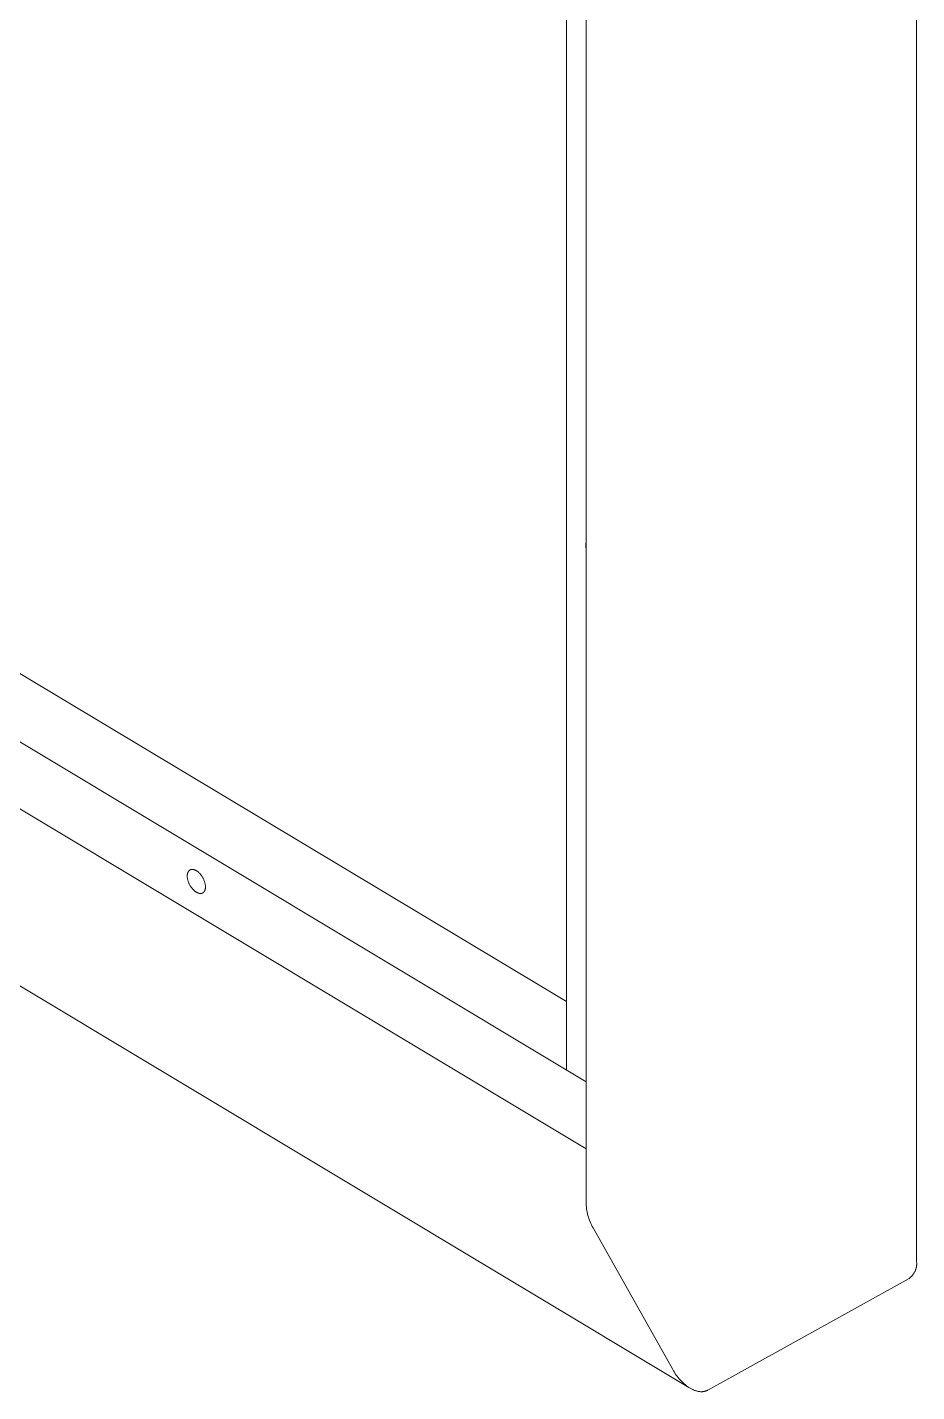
# Model space of a CAD drawing. Header units: inches. Extents: x -13 to 609, y -6 to 131.
# Drawn here: x 156.2 to 160.46, y 99.88 to 106.42 of the extents above; entities that cross this region are included whole.
import ezdxf

# ---------------------------------------------------------------- set-up
doc = ezdxf.new("R2010")
doc.units = ezdxf.units.IN
doc.layers.add('ZANO_R', color=7, linetype='Continuous', lineweight=0)

msp = doc.modelspace()

# ---------------------------------------------------------------- linework, layer by layer
at = {"layer": 'ZANO_R'}
for p, q in [((160.45957, 115.23179), (160.45957, 100.50568)), ((158.78169, 101.42433), (158.78169, 114.28255)), ((158.87645, 100.7842), (158.87645, 114.34181)), ((158.87645, 101.36744), (149.23041, 107.15868)), ((149.78708, 107.1524), (158.78169, 101.75226)), ((149.23041, 106.83723), (158.87645, 101.04598)), ((159.36815, 99.90258), (148.50651, 106.42364)), ((158.87457, 103.94217), (158.87471, 103.94423)), ((158.87471, 103.94423), (158.87492, 103.94629)), ((158.87492, 103.94629), (158.8752, 103.94833)), ((158.8752, 103.94833), (158.87555, 103.95036)), ((158.87555, 103.95036), (158.87597, 103.95239)), ((158.87597, 103.95239), (158.87645, 103.95439)), ((158.8745, 103.94011), (158.87457, 103.94217)), ((158.8745, 103.93805), (158.8745, 103.94011)), ((158.87457, 103.93599), (158.8745, 103.93805)), ((158.87471, 103.93393), (158.87457, 103.93599)), ((158.87492, 103.93187), (158.87471, 103.93393)), ((158.8752, 103.92983), (158.87492, 103.93187)), ((158.87555, 103.9278), (158.8752, 103.92983)), ((158.87597, 103.92578), (158.87555, 103.9278)), ((158.87645, 103.92377), (158.87597, 103.92578)), ((156.9677, 102.3728), (156.96814, 102.37371)), ((156.96814, 102.37371), (156.96837, 102.37416)), ((156.96837, 102.37416), (156.9686, 102.3746)), ((156.9686, 102.3746), (156.96885, 102.37503)), ((156.96885, 102.37503), (156.9691, 102.37546)), ((156.9691, 102.37546), (156.96935, 102.37589)), ((156.96935, 102.37589), (156.96962, 102.3763)), ((156.96962, 102.3763), (156.96989, 102.37671)), ((156.96989, 102.37671), (156.97016, 102.37711)), ((156.97016, 102.37711), (156.97045, 102.3775)), ((156.97045, 102.3775), (156.97074, 102.37789)), ((156.97074, 102.37789), (156.97103, 102.37827)), ((156.97103, 102.37827), (156.97134, 102.37864)), ((156.97134, 102.37864), (156.97164, 102.379)), ((156.97164, 102.379), (156.97196, 102.37936)), ((156.97196, 102.37936), (156.97228, 102.37971)), ((156.97228, 102.37971), (156.97261, 102.38005)), ((156.97261, 102.38005), (156.97294, 102.38038)), ((156.97294, 102.38038), (156.97328, 102.3807)), ((156.97328, 102.3807), (156.97363, 102.38102)), ((156.97363, 102.38102), (156.97398, 102.38132)), ((156.97398, 102.38132), (156.97434, 102.38162)), ((156.97434, 102.38162), (156.97471, 102.38191)), ((156.97471, 102.38191), (156.97507, 102.38219)), ((156.97507, 102.38219), (156.97545, 102.38246)), ((156.97545, 102.38246), (156.97583, 102.38273)), ((156.97583, 102.38273), (156.97622, 102.38298)), ((156.97622, 102.38298), (156.97661, 102.38322)), ((156.97661, 102.38322), (156.97701, 102.38346)), ((156.97701, 102.38346), (156.97741, 102.38369)), ((156.97741, 102.38369), (156.97782, 102.3839)), ((156.97782, 102.3839), (156.97823, 102.38411)), ((156.97823, 102.38411), (156.97865, 102.38431)), ((156.97865, 102.38431), (156.97907, 102.3845)), ((156.97907, 102.3845), (156.97949, 102.38468)), ((156.97949, 102.38468), (156.97992, 102.38485)), ((156.97992, 102.38485), (156.98036, 102.38501)), ((156.98036, 102.38501), (156.9808, 102.38516)), ((156.9808, 102.38516), (156.98124, 102.3853)), ((156.98124, 102.3853), (156.98169, 102.38543)), ((156.98169, 102.38543), (156.98214, 102.38555)), ((156.98214, 102.38555), (156.9826, 102.38567)), ((156.9826, 102.38567), (156.98306, 102.38577)), ((156.98306, 102.38577), (156.98352, 102.38586)), ((156.98352, 102.38586), (156.98399, 102.38595)), ((156.98399, 102.38595), (156.98446, 102.38602)), ((156.98446, 102.38602), (156.98493, 102.38609)), ((156.98493, 102.38609), (156.98541, 102.38614)), ((156.98541, 102.38614), (156.98589, 102.38619)), ((156.98589, 102.38619), (156.98637, 102.38623)), ((156.98637, 102.38623), (156.98685, 102.38625)), ((156.98685, 102.38625), (156.98734, 102.38627)), ((156.98734, 102.38627), (156.98783, 102.38628)), ((156.98783, 102.38628), (156.98832, 102.38628)), ((156.98832, 102.38628), (156.98881, 102.38627)), ((156.98881, 102.38627), (156.98931, 102.38625)), ((156.98931, 102.38625), (156.9898, 102.38623)), ((156.9898, 102.38623), (156.9903, 102.38619)), ((156.9903, 102.38619), (156.9908, 102.38614)), ((156.9908, 102.38614), (156.99181, 102.38603)), ((156.99181, 102.38603), (156.99282, 102.38587)), ((156.99282, 102.38587), (156.99383, 102.38569)), ((156.99383, 102.38569), (156.99485, 102.38547)), ((156.99485, 102.38547), (156.99587, 102.38522)), ((156.99587, 102.38522), (156.99689, 102.38493)), ((156.99689, 102.38493), (156.9979, 102.38462)), ((156.9979, 102.38462), (156.99892, 102.38427)), ((156.99892, 102.38427), (156.99994, 102.3839)), ((156.99994, 102.3839), (157.00095, 102.3835)), ((157.00095, 102.3835), (157.00196, 102.38307)), ((157.00196, 102.38307), (157.00296, 102.38261)), ((157.00296, 102.38261), (157.00396, 102.38214)), ((157.00396, 102.38214), (157.00495, 102.38163)), ((157.00495, 102.38163), (157.00593, 102.38111)), ((157.00593, 102.38111), (157.00691, 102.38056)), ((157.00691, 102.38056), (157.00788, 102.37999)), ((157.00788, 102.37999), (157.00885, 102.37939)), ((157.00885, 102.37939), (157.00983, 102.37877)), ((157.00983, 102.37877), (157.01081, 102.37811)), ((157.01081, 102.37811), (157.0118, 102.37742)), ((157.0118, 102.37742), (157.0128, 102.37671)), ((157.0128, 102.37671), (157.01381, 102.37595)), ((157.01381, 102.37595), (157.01583, 102.37436)), ((157.01583, 102.37436), (157.01786, 102.37264)), ((156.96422, 102.35477), (156.96423, 102.3559)), ((156.96423, 102.35362), (156.96422, 102.35477)), ((156.96423, 102.3559), (156.96426, 102.35704)), ((156.96426, 102.35245), (156.96423, 102.35362)), ((156.96426, 102.35704), (156.96432, 102.35816)), ((156.96432, 102.35126), (156.96426, 102.35245)), ((156.96432, 102.35816), (156.96439, 102.35928)), ((156.96439, 102.35004), (156.96432, 102.35126)), ((156.96439, 102.35928), (156.9645, 102.3604)), ((156.9645, 102.3488), (156.96439, 102.35004)), ((156.9645, 102.3604), (156.96462, 102.36151)), ((156.96462, 102.34755), (156.9645, 102.3488)), ((156.96462, 102.36151), (156.96477, 102.3626)), ((156.96495, 102.34497), (156.96462, 102.34755)), ((156.96477, 102.3626), (156.96495, 102.36369)), ((156.96495, 102.36369), (156.96515, 102.36477)), ((156.96537, 102.34232), (156.96495, 102.34497)), ((156.96515, 102.36477), (156.96537, 102.36583)), ((156.96537, 102.36583), (156.96562, 102.36688)), ((156.9659, 102.3396), (156.96537, 102.34232)), ((156.96562, 102.36688), (156.9659, 102.36791)), ((156.9659, 102.36791), (156.96621, 102.36893)), ((156.96654, 102.33683), (156.9659, 102.3396)), ((156.96621, 102.36893), (156.96654, 102.36992)), ((156.96654, 102.36992), (156.9669, 102.3709)), ((156.96728, 102.334), (156.96654, 102.33683)), ((156.9669, 102.3709), (156.96728, 102.37186)), ((156.96728, 102.37186), (156.9677, 102.3728)), ((156.96814, 102.33112), (156.96728, 102.334)), ((156.9691, 102.32822), (156.96814, 102.33112)), ((156.97016, 102.32529), (156.9691, 102.32822)), ((156.97134, 102.32235), (156.97016, 102.32529)), ((156.97261, 102.31941), (156.97134, 102.32235)), ((156.97398, 102.31649), (156.97261, 102.31941)), ((156.97545, 102.31359), (156.97398, 102.31649)), ((156.97701, 102.31072), (156.97545, 102.31359)), ((156.97865, 102.30791), (156.97701, 102.31072)), ((157.01786, 102.37264), (157.0199, 102.37079)), ((157.0199, 102.37079), (157.02193, 102.36882)), ((157.02193, 102.36882), (157.02395, 102.36673)), ((157.02395, 102.36673), (157.02596, 102.36452)), ((157.02596, 102.36452), (157.02793, 102.3622)), ((157.02793, 102.3622), (157.02988, 102.35978)), ((157.02988, 102.35978), (157.03177, 102.35726)), ((157.03177, 102.35726), (157.03362, 102.35465)), ((157.03362, 102.35465), (157.0354, 102.35196)), ((157.0354, 102.35196), (157.03712, 102.3492)), ((157.03712, 102.3492), (157.03876, 102.34639)), ((157.03876, 102.34639), (157.04031, 102.34352)), ((157.04031, 102.34352), (157.04178, 102.34062)), ((157.04178, 102.34062), (157.04315, 102.3377)), ((157.04315, 102.3377), (157.04443, 102.33476)), ((157.04443, 102.33476), (157.0456, 102.33182)), ((157.0456, 102.33182), (157.04667, 102.32889)), ((157.04667, 102.32889), (157.04763, 102.32599)), ((157.04763, 102.32599), (157.04848, 102.32311)), ((157.04848, 102.32311), (157.04922, 102.32028)), ((157.04922, 102.32028), (157.04986, 102.3175)), ((157.04986, 102.3175), (157.05039, 102.31479)), ((157.05039, 102.31479), (157.05081, 102.31214)), ((157.05081, 102.31214), (157.05114, 102.30956)), ((157.05114, 102.30956), (157.05127, 102.3083)), ((157.05127, 102.3083), (157.05137, 102.30707)), ((156.98036, 102.30515), (156.97865, 102.30791)), ((156.98214, 102.30246), (156.98036, 102.30515)), ((156.98399, 102.29985), (156.98214, 102.30246)), ((156.98589, 102.29733), (156.98399, 102.29985)), ((156.98783, 102.29491), (156.98589, 102.29733)), ((156.9898, 102.29259), (156.98783, 102.29491)), ((156.99181, 102.29038), (156.9898, 102.29259)), ((156.99383, 102.28829), (156.99181, 102.29038)), ((156.99587, 102.28632), (156.99383, 102.28829)), ((156.9979, 102.28447), (156.99587, 102.28632)), ((156.99994, 102.28275), (156.9979, 102.28447)), ((157.00196, 102.28115), (156.99994, 102.28275)), ((157.00296, 102.2804), (157.00196, 102.28115)), ((157.00396, 102.27969), (157.00296, 102.2804)), ((157.00495, 102.279), (157.00396, 102.27969)), ((157.00593, 102.27834), (157.00495, 102.279)), ((157.00691, 102.27772), (157.00593, 102.27834)), ((157.00788, 102.27712), (157.00691, 102.27772)), ((157.00885, 102.27655), (157.00788, 102.27712)), ((157.00983, 102.276), (157.00885, 102.27655)), ((157.01081, 102.27548), (157.00983, 102.276)), ((157.0118, 102.27497), (157.01081, 102.27548)), ((157.0128, 102.2745), (157.0118, 102.27497)), ((157.01381, 102.27404), (157.0128, 102.2745)), ((157.01481, 102.27361), (157.01381, 102.27404)), ((157.01583, 102.27321), (157.01481, 102.27361)), ((157.01684, 102.27284), (157.01583, 102.27321)), ((157.01786, 102.27249), (157.01684, 102.27284)), ((157.01888, 102.27218), (157.01786, 102.27249)), ((157.0199, 102.27189), (157.01888, 102.27218)), ((157.02091, 102.27164), (157.0199, 102.27189)), ((157.02193, 102.27142), (157.02091, 102.27164)), ((157.02294, 102.27124), (157.02193, 102.27142)), ((157.02395, 102.27108), (157.02294, 102.27124)), ((157.02496, 102.27097), (157.02395, 102.27108)), ((157.02546, 102.27092), (157.02496, 102.27097)), ((157.02596, 102.27088), (157.02546, 102.27092)), ((157.02645, 102.27086), (157.02596, 102.27088)), ((157.02695, 102.27084), (157.02645, 102.27086)), ((157.02744, 102.27083), (157.02695, 102.27084)), ((157.02793, 102.27083), (157.02744, 102.27083)), ((157.02842, 102.27084), (157.02793, 102.27083)), ((157.02891, 102.27085), (157.02842, 102.27084)), ((157.02939, 102.27088), (157.02891, 102.27085)), ((157.02988, 102.27092), (157.02939, 102.27088)), ((157.03036, 102.27097), (157.02988, 102.27092)), ((157.03083, 102.27102), (157.03036, 102.27097)), ((157.0313, 102.27109), (157.03083, 102.27102)), ((157.03177, 102.27116), (157.0313, 102.27109)), ((157.03224, 102.27125), (157.03177, 102.27116)), ((157.0327, 102.27134), (157.03224, 102.27125)), ((157.03316, 102.27144), (157.0327, 102.27134)), ((157.03362, 102.27156), (157.03316, 102.27144)), ((157.03407, 102.27168), (157.03362, 102.27156)), ((157.03452, 102.27181), (157.03407, 102.27168)), ((157.03496, 102.27195), (157.03452, 102.27181)), ((157.0354, 102.2721), (157.03496, 102.27195)), ((157.03584, 102.27226), (157.0354, 102.2721)), ((157.03627, 102.27243), (157.03584, 102.27226)), ((157.03669, 102.27261), (157.03627, 102.27243)), ((157.03712, 102.2728), (157.03669, 102.27261)), ((157.03753, 102.273), (157.03712, 102.2728)), ((157.03795, 102.27321), (157.03753, 102.273)), ((157.03835, 102.27342), (157.03795, 102.27321)), ((157.03876, 102.27365), (157.03835, 102.27342)), ((157.03915, 102.27389), (157.03876, 102.27365)), ((157.03954, 102.27413), (157.03915, 102.27389)), ((157.03993, 102.27438), (157.03954, 102.27413)), ((157.04031, 102.27465), (157.03993, 102.27438)), ((157.04069, 102.27492), (157.04031, 102.27465)), ((157.04106, 102.2752), (157.04069, 102.27492)), ((157.04142, 102.27549), (157.04106, 102.2752)), ((157.04178, 102.27579), (157.04142, 102.27549)), ((157.04213, 102.27609), (157.04178, 102.27579)), ((157.04248, 102.27641), (157.04213, 102.27609)), ((157.04282, 102.27673), (157.04248, 102.27641)), ((157.04315, 102.27706), (157.04282, 102.27673)), ((157.04348, 102.2774), (157.04315, 102.27706)), ((157.0438, 102.27775), (157.04348, 102.2774)), ((157.04412, 102.27811), (157.0438, 102.27775)), ((157.04443, 102.27847), (157.04412, 102.27811)), ((157.04473, 102.27884), (157.04443, 102.27847)), ((157.04503, 102.27922), (157.04473, 102.27884)), ((157.04532, 102.27961), (157.04503, 102.27922)), ((157.0456, 102.28), (157.04532, 102.27961)), ((157.04588, 102.2804), (157.0456, 102.28)), ((157.04615, 102.28081), (157.04588, 102.2804)), ((157.04641, 102.28122), (157.04615, 102.28081)), ((157.04667, 102.28165), (157.04641, 102.28122)), ((157.04692, 102.28207), (157.04667, 102.28165)), ((157.04716, 102.28251), (157.04692, 102.28207)), ((157.0474, 102.28295), (157.04716, 102.28251)), ((157.04763, 102.2834), (157.0474, 102.28295)), ((157.04807, 102.28431), (157.04763, 102.2834)), ((157.04848, 102.28525), (157.04807, 102.28431)), ((157.04886, 102.28621), (157.04848, 102.28525)), ((157.04922, 102.28719), (157.04886, 102.28621)), ((157.04955, 102.28818), (157.04922, 102.28719)), ((157.04986, 102.2892), (157.04955, 102.28818)), ((157.05014, 102.29023), (157.04986, 102.2892)), ((157.05039, 102.29128), (157.05014, 102.29023)), ((157.05061, 102.29234), (157.05039, 102.29128)), ((157.05081, 102.29342), (157.05061, 102.29234)), ((157.05099, 102.29451), (157.05081, 102.29342)), ((157.05114, 102.2956), (157.05099, 102.29451)), ((157.05127, 102.29671), (157.05114, 102.2956)), ((157.05137, 102.29783), (157.05127, 102.29671)), ((157.05137, 102.30707), (157.05145, 102.30585)), ((157.05145, 102.29895), (157.05137, 102.29783)), ((157.05145, 102.30585), (157.0515, 102.30466)), ((157.0515, 102.30007), (157.05145, 102.29895)), ((157.0515, 102.30466), (157.05153, 102.30349)), ((157.05153, 102.30121), (157.0515, 102.30007)), ((157.05153, 102.30349), (157.05154, 102.30234)), ((157.05154, 102.30234), (157.05153, 102.30121)), ((158.87648, 100.7842), (158.87677, 100.77602)), ((158.87677, 100.77602), (158.87735, 100.76786)), ((158.87735, 100.76786), (158.87821, 100.75973)), ((158.87821, 100.75973), (158.87934, 100.75163)), ((158.87934, 100.75163), (158.88074, 100.74357)), ((158.88074, 100.74357), (158.88242, 100.73557)), ((158.88242, 100.73557), (158.88437, 100.72763)), ((158.88437, 100.72763), (158.88659, 100.71976)), ((158.88659, 100.71976), (158.88908, 100.71197)), ((158.88908, 100.71197), (158.89183, 100.70426)), ((158.89183, 100.70426), (158.89485, 100.69666)), ((158.89485, 100.69666), (158.89812, 100.68917)), ((158.89812, 100.68917), (158.90164, 100.68178)), ((158.90164, 100.68178), (158.90541, 100.67453)), ((158.90541, 100.67453), (158.90943, 100.66741)), ((159.29148, 99.98799), (158.90943, 100.66741)), ((160.45744, 100.4741), (160.45812, 100.47691)), ((160.45812, 100.47691), (160.45871, 100.47975)), ((160.45871, 100.47975), (160.45919, 100.4826)), ((160.45919, 100.4826), (160.45958, 100.48547)), ((160.45986, 100.5028), (160.45956, 100.50568)), ((160.45958, 100.48547), (160.45987, 100.48835)), ((160.46006, 100.49991), (160.45986, 100.5028)), ((160.45987, 100.48835), (160.46007, 100.49123)), ((160.46016, 100.49702), (160.46006, 100.49991)), ((160.46007, 100.49123), (160.46016, 100.49413)), ((160.46016, 100.49413), (160.46016, 100.49702)), ((160.42332, 100.42536), (159.45848, 99.88967)), ((160.42332, 100.42536), (160.42568, 100.42704)), ((160.42568, 100.42704), (160.42798, 100.4288)), ((160.42798, 100.4288), (160.43021, 100.43064)), ((160.43021, 100.43064), (160.43238, 100.43255)), ((160.43238, 100.43255), (160.43449, 100.43454)), ((160.43449, 100.43454), (160.43653, 100.43659)), ((160.43653, 100.43659), (160.43849, 100.43872)), ((160.43849, 100.43872), (160.44038, 100.44091)), ((160.44038, 100.44091), (160.4422, 100.44316)), ((160.4422, 100.44316), (160.44394, 100.44547)), ((160.44394, 100.44547), (160.4456, 100.44784)), ((160.4456, 100.44784), (160.44718, 100.45027)), ((160.44718, 100.45027), (160.44867, 100.45275)), ((160.44867, 100.45275), (160.45008, 100.45528)), ((160.45008, 100.45528), (160.45141, 100.45785)), ((160.45141, 100.45785), (160.45264, 100.46047)), ((160.45264, 100.46047), (160.45379, 100.46313)), ((160.45379, 100.46313), (160.45484, 100.46582)), ((160.45484, 100.46582), (160.4558, 100.46855)), ((160.4558, 100.46855), (160.45667, 100.47131)), ((160.45667, 100.47131), (160.45744, 100.4741)), ((159.29148, 99.98799), (159.29522, 99.98155)), ((159.29522, 99.98155), (159.29918, 99.9751)), ((159.29918, 99.9751), (159.30338, 99.96868)), ((159.30338, 99.96868), (159.3078, 99.96229)), ((159.3078, 99.96229), (159.31244, 99.95598)), ((159.31244, 99.95598), (159.3173, 99.94976)), ((159.3173, 99.94976), (159.32235, 99.94366)), ((159.32235, 99.94366), (159.32759, 99.93772)), ((159.32759, 99.93772), (159.33302, 99.93196)), ((159.33302, 99.93196), (159.33859, 99.92641)), ((159.33859, 99.92641), (159.34432, 99.92109)), ((159.34432, 99.92109), (159.34722, 99.91852)), ((159.34722, 99.91852), (159.35016, 99.91603)), ((159.35016, 99.91603), (159.35312, 99.91361)), ((159.35312, 99.91361), (159.3561, 99.91126)), ((159.3561, 99.91126), (159.3591, 99.90899)), ((159.3591, 99.90899), (159.36212, 99.9068)), ((159.36212, 99.9068), (159.36516, 99.90469)), ((159.36516, 99.90469), (159.3682, 99.90267)), ((159.3682, 99.90267), (159.37125, 99.90074)), ((159.37125, 99.90074), (159.37431, 99.89889)), ((159.37431, 99.89889), (159.37736, 99.89714)), ((159.37736, 99.89714), (159.38042, 99.89548)), ((159.38042, 99.89548), (159.38347, 99.89391)), ((159.38347, 99.89391), (159.38651, 99.89244)), ((159.38651, 99.89244), (159.38955, 99.89107)), ((159.38955, 99.89107), (159.39257, 99.88979)), ((159.39257, 99.88979), (159.39557, 99.88862)), ((159.39557, 99.88862), (159.39855, 99.88754)), ((159.45461, 99.88771), (159.4556, 99.88818)), ((159.4556, 99.88818), (159.45657, 99.88866)), ((159.45657, 99.88866), (159.45754, 99.88916)), ((159.45754, 99.88916), (159.45848, 99.88967)), ((159.39855, 99.88754), (159.40151, 99.88656)), ((159.40151, 99.88656), (159.40445, 99.88568)), ((159.40445, 99.88568), (159.40736, 99.88491)), ((159.40736, 99.88491), (159.41024, 99.88423)), ((159.41024, 99.88423), (159.41308, 99.88365)), ((159.41308, 99.88365), (159.41589, 99.88317)), ((159.41589, 99.88317), (159.41866, 99.88278)), ((159.41866, 99.88278), (159.4214, 99.8825)), ((159.4214, 99.8825), (159.42409, 99.8823)), ((159.42409, 99.8823), (159.42674, 99.88221)), ((159.42674, 99.88221), (159.42805, 99.88219)), ((159.42805, 99.88219), (159.42934, 99.8822)), ((159.42934, 99.8822), (159.43063, 99.88223)), ((159.43063, 99.88223), (159.4319, 99.88229)), ((159.4319, 99.88229), (159.43316, 99.88236)), ((159.43316, 99.88236), (159.43441, 99.88246)), ((159.43441, 99.88246), (159.43564, 99.88258)), ((159.43564, 99.88258), (159.43686, 99.88272)), ((159.43686, 99.88272), (159.43807, 99.88289)), ((159.43807, 99.88289), (159.43927, 99.88307)), ((159.43927, 99.88307), (159.44046, 99.88328)), ((159.44046, 99.88328), (159.44163, 99.8835)), ((159.44163, 99.8835), (159.44278, 99.88375)), ((159.44278, 99.88375), (159.44393, 99.88401)), ((159.44393, 99.88401), (159.44506, 99.8843)), ((159.44506, 99.8843), (159.44617, 99.8846)), ((159.44617, 99.8846), (159.44728, 99.88493)), ((159.44728, 99.88493), (159.44837, 99.88527)), ((159.44837, 99.88527), (159.44944, 99.88563)), ((159.44944, 99.88563), (159.4505, 99.88601)), ((159.4505, 99.88601), (159.45155, 99.88641)), ((159.45155, 99.88641), (159.45258, 99.88683)), ((159.45258, 99.88683), (159.4536, 99.88726)), ((159.4536, 99.88726), (159.45461, 99.88771))]:
    msp.add_line(p, q, dxfattribs=at)

doc.saveas('drawing.dxf')
